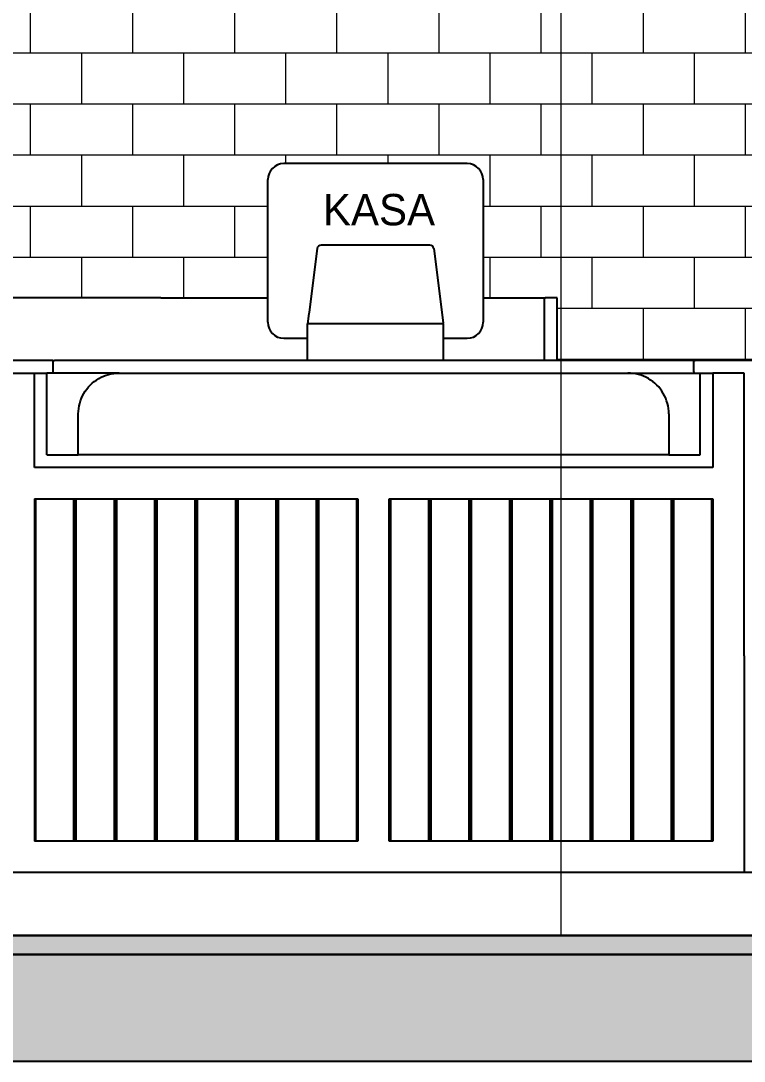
# Model space of a CAD drawing. Header units: millimetres. Extents: x 106699 to 122058, y 158555 to 162844.
# Drawn here: x 108104.9 to 108220, y 160185.3 to 160350.9 of the extents above; entities that cross this region are included whole.
import ezdxf

# ---------------------------------------------------------------- set-up
doc = ezdxf.new("R2010")
doc.units = ezdxf.units.MM
doc.layers.add('300_Z4_STR_F03$0$2-SPS-RCN', color=2, linetype='Continuous')
doc.layers.add('S2000-002 Çizgi', color=7, linetype='Continuous')
for name, color, linetype, lineweight in [('300_Z4_STR_F03$0$AUDIT_D_220920114151-103', 251, 'Continuous', 5), ('ahsap gorunus arka kalın', 43, 'Continuous', 9), ('ahsap kesit on', 40, 'Continuous', 20), ('no3_yazı tefriş', 152, 'Continuous', 0)]:
    doc.layers.add(name, color=color, linetype=linetype, lineweight=lineweight)
doc.styles.get("Standard").update_dxf_attribs({"font": 'arial.ttf'})

# ---------------------------------------------------------------- blocks, each defined once
blk = doc.blocks.new('arka1')
at = {"layer": 'S2000-002 Çizgi', "color": 8, "true_color": 0x7a7a7a}
for p, q in [((117506.49, 157356.31), (117424.21, 157356.31)), ((117506.49, 157356.31), (117567.71, 157356.3)), ((117567.58, 157356.2), (117567.56, 157356.15)), ((117567.56, 157356.15), (117567.56, 157356.11)), ((117567.56, 157346.31), (117567.56, 157356.11)), ((117567.6, 157356.23), (117567.58, 157356.2)), ((117567.63, 157356.26), (117567.6, 157356.23)), ((117567.67, 157356.29), (117567.63, 157356.26)), ((117567.71, 157356.3), (117567.67, 157356.29)), ((117567.76, 157356.31), (117567.71, 157356.3)), ((117569.56, 157356.31), (117567.76, 157356.31)), ((117569.56, 157346.31), (117569.56, 157356.31)), ((117442.19, 157346.31), (117509, 157346.31)), ((117567.56, 157346.31), (117509, 157346.31)), ((117567.56, 157346.31), (117567.58, 157346.31)), ((117567.56, 157346.31), (117567.56, 157346.31)), ((117567.58, 157346.31), (117567.71, 157346.31)), ((117567.71, 157346.31), (117567.76, 157346.31)), ((117569.56, 157346.31), (117567.76, 157346.31)), ((117569.56, 157346.31), (117569.56, 157344.31)), ((117569.56, 157344.31), (117437.99, 157344.31)), ((117569.56, 157344.31), (117569.56, 157342.31)), ((117507.46, 157342.31), (117443.56, 157342.31)), ((117503.55, 157264.81), (117503.56, 157342.3)), ((117507.46, 157342.31), (117557.56, 157342.31)), ((117557.56, 157342.31), (117563.56, 157342.31)), ((117563.55, 157266.81), (117563.56, 157342.31)), ((117563.56, 157342.31), (117569.56, 157342.31)), ((117569.55, 157266.81), (117569.56, 157342.31)), ((117443.56, 157338.71), (117503.56, 157338.71)), ((117503.56, 157338.71), (117557.56, 157338.71)), ((117557.56, 157338.71), (117563.56, 157338.71)), ((117503.56, 157337.31), (117443.56, 157337.31)), ((117503.56, 157337.31), (117557.56, 157337.31)), ((117557.56, 157337.31), (117563.56, 157337.31)), ((117557.56, 157304.36), (117503.56, 157304.36)), ((117563.25, 157304.36), (117557.56, 157304.36)), ((117503.56, 157300.96), (117557.56, 157300.96)), ((117557.56, 157300.96), (117563.25, 157300.96)), ((117503.56, 157299.56), (117557.56, 157299.56)), ((117557.56, 157299.56), (117563.25, 157299.56)), ((117563.55, 157266.81), (117563.55, 157264.81)), ((117569.55, 157266.81), (117569.55, 157264.81)), ((117563.55, 157264.81), (117383.55, 157264.81)), ((117563.55, 157264.81), (117563.55, 157254.81)), ((117563.55, 157264.81), (117569.55, 157264.81)), ((117569.55, 157254.81), (117569.55, 157264.81)), ((117569.55, 157254.81), (117256.55, 157254.81))]:
    blk.add_line(p, q, dxfattribs=at)
blk = doc.blocks.new('A$C22cd85c5')
for p, q in [((292.8, 91.5), (285, 91.5)), ((292.84, 91.5), (292.8, 91.5)), ((292.84, 91.49), (292.84, 91.5)), ((292.95, 91.5), (292.84, 91.5)), ((292.84, 91.49), (292.85, 91.49)), ((292.85, 91.49), (292.89, 91.48)), ((292.89, 91.48), (292.92, 91.46)), ((292.92, 91.46), (292.96, 91.42)), ((292.95, 91.5), (293.03, 91.5)), ((292.96, 91.42), (292.98, 91.39)), ((292.99, 91.34), (292.98, 91.39)), ((293, 91.3), (292.99, 91.34)), ((293, 89.7), (293, 91.3)), ((293.03, 91.5), (293.11, 91.5)), ((293.11, 91.5), (293.2, 91.5)), ((394.8, 91.5), (293.2, 91.5)), ((394.89, 91.5), (394.8, 91.5)), ((394.97, 91.5), (394.89, 91.5)), ((395.05, 91.5), (394.97, 91.5)), ((395, 91.3), (395.01, 91.34)), ((395, 89.7), (395, 91.3)), ((395.01, 91.34), (395.02, 91.39)), ((395.02, 91.39), (395.04, 91.42)), ((395.04, 91.42), (395.08, 91.46)), ((395.11, 91.5), (395.05, 91.5)), ((395.08, 91.46), (395.11, 91.48)), ((395.16, 91.5), (395.11, 91.5)), ((395.11, 91.48), (395.16, 91.49)), ((395.16, 91.49), (395.16, 91.5)), ((395.16, 91.5), (395.2, 91.5)), ((405, 91.5), (395.2, 91.5)), ((285, 89.5), (290, 89.5)), ((290, 89.5), (292, 89.5)), ((290, 74.5), (290, 89.5)), ((292, 76.5), (292, 89.5)), ((292.84, 89.5), (292, 89.5)), ((292.84, 89.51), (292.89, 89.52)), ((292.84, 89.5), (292.84, 89.51)), ((303.5, 89.5), (292.84, 89.5)), ((292.89, 89.52), (292.92, 89.54)), ((292.96, 89.58), (292.92, 89.54)), ((292.98, 89.61), (292.96, 89.58)), ((292.98, 89.61), (292.99, 89.66)), ((292.99, 89.66), (293, 89.7)), ((302.23, 89.38), (302.65, 89.44)), ((302.65, 89.44), (303.07, 89.49)), ((303.07, 89.49), (303.5, 89.5)), ((303.5, 89.5), (384.5, 89.5)), ((384.93, 89.49), (384.5, 89.5)), ((384.5, 89.5), (395.16, 89.5)), ((385.35, 89.44), (384.93, 89.49)), ((385.77, 89.38), (385.35, 89.44)), ((395, 89.7), (395.01, 89.66)), ((395.01, 89.66), (395.02, 89.61)), ((395.02, 89.61), (395.04, 89.58)), ((395.04, 89.58), (395.08, 89.54)), ((395.08, 89.54), (395.11, 89.52)), ((395.11, 89.52), (395.16, 89.51)), ((395.16, 89.51), (395.16, 89.5)), ((395.16, 89.5), (396, 89.5)), ((396, 89.5), (398, 89.5)), ((396, 87.5), (396, 89.5)), ((398, 89.5), (398, 87.5)), ((403, 89.5), (398, 89.5)), ((403, 44.5), (403, 89.5)), ((298.9, 87.6), (299.21, 87.89)), ((299.21, 87.89), (299.54, 88.16)), ((299.54, 88.16), (299.89, 88.4)), ((299.89, 88.4), (300.25, 88.63)), ((300.25, 88.63), (300.63, 88.83)), ((300.63, 88.83), (301.01, 89.01)), ((301.01, 89.01), (301.41, 89.16)), ((301.41, 89.16), (301.82, 89.28)), ((301.82, 89.28), (302.23, 89.38)), ((386.18, 89.28), (385.77, 89.38)), ((386.59, 89.16), (386.18, 89.28)), ((386.99, 89.01), (386.59, 89.16)), ((387.37, 88.83), (386.99, 89.01)), ((387.75, 88.63), (387.37, 88.83)), ((388.11, 88.4), (387.75, 88.63)), ((388.46, 88.16), (388.11, 88.4)), ((388.79, 87.89), (388.46, 88.16)), ((389.1, 87.6), (388.79, 87.89)), ((297.67, 85.87), (297.87, 86.25)), ((297.87, 86.25), (298.1, 86.61)), ((298.1, 86.61), (298.34, 86.96)), ((298.34, 86.96), (298.61, 87.29)), ((298.61, 87.29), (298.9, 87.6)), ((389.39, 87.29), (389.1, 87.6)), ((389.66, 86.96), (389.39, 87.29)), ((389.9, 86.61), (389.66, 86.96)), ((390.13, 86.25), (389.9, 86.61)), ((390.33, 85.87), (390.13, 86.25)), ((396, 76.5), (396, 87.5)), ((398, 87.5), (398, 74.5)), ((297.12, 84.27), (297.22, 84.68)), ((297.22, 84.68), (297.34, 85.09)), ((297.34, 85.09), (297.49, 85.49)), ((297.49, 85.49), (297.67, 85.87)), ((390.51, 85.49), (390.33, 85.87)), ((390.66, 85.09), (390.51, 85.49)), ((390.78, 84.68), (390.66, 85.09)), ((390.88, 84.27), (390.78, 84.68)), ((297, 83), (297.01, 83.43)), ((297, 76.5), (297, 83)), ((297.01, 83.43), (297.06, 83.85)), ((297.06, 83.85), (297.12, 84.27)), ((390.94, 83.85), (390.88, 84.27)), ((390.99, 83.43), (390.94, 83.85)), ((391, 83), (390.99, 83.43)), ((391, 83), (391, 76.5)), ((292, 76.5), (297, 76.5)), ((391, 76.5), (297, 76.5)), ((391, 76.5), (393.2, 76.5)), ((393.2, 76.5), (394.2, 76.5)), ((394.2, 76.5), (394.5, 76.5)), ((394.5, 76.5), (396, 76.5)), ((297.5, 74.5), (290, 74.5)), ((393.2, 74.5), (297.5, 74.5)), ((394.2, 74.5), (393.2, 74.5)), ((394.5, 74.5), (394.2, 74.5)), ((396, 74.5), (394.5, 74.5)), ((398, 74.5), (396, 74.5)), ((290, 69.5), (290, 15)), ((290, 69.5), (290.19, 69.5)), ((290.19, 69.5), (290.19, 15)), ((290.19, 69.5), (296.25, 69.5)), ((296.25, 69.5), (296.25, 15)), ((296.25, 69.5), (296.44, 69.5)), ((296.44, 69.5), (296.44, 15)), ((296.44, 69.5), (296.63, 69.5)), ((296.63, 69.5), (296.63, 15)), ((296.63, 69.5), (302.69, 69.5)), ((302.69, 69.5), (302.69, 15)), ((302.69, 69.5), (302.88, 69.5)), ((302.88, 69.5), (302.88, 15)), ((302.88, 69.5), (303.06, 69.5)), ((303.06, 69.5), (303.06, 15)), ((303.06, 69.5), (309.12, 69.5)), ((309.12, 69.5), (309.12, 15)), ((309.12, 69.5), (309.31, 69.5)), ((309.31, 69.5), (309.31, 15)), ((309.31, 69.5), (309.5, 69.5)), ((309.5, 69.5), (309.5, 15)), ((309.5, 69.5), (315.56, 69.5)), ((315.56, 69.5), (315.56, 15)), ((315.56, 69.5), (315.75, 69.5)), ((315.75, 69.5), (315.75, 15)), ((315.75, 69.5), (315.94, 69.5)), ((315.94, 69.5), (315.94, 15)), ((315.94, 69.5), (322, 69.5)), ((322, 69.5), (322, 15)), ((322, 69.5), (322.19, 69.5)), ((322.19, 69.5), (322.19, 15)), ((322.19, 69.5), (322.38, 69.5)), ((322.38, 69.5), (322.38, 15)), ((322.38, 69.5), (328.44, 69.5)), ((328.44, 69.5), (328.44, 15)), ((328.44, 69.5), (328.63, 69.5)), ((328.63, 69.5), (328.63, 15)), ((328.63, 69.5), (328.81, 69.5)), ((328.81, 69.5), (328.81, 15)), ((328.81, 69.5), (334.87, 69.5)), ((334.87, 69.5), (334.87, 15)), ((334.87, 69.5), (335.06, 69.5)), ((335.06, 69.5), (335.06, 15)), ((335.06, 69.5), (335.25, 69.5)), ((335.25, 69.5), (335.25, 15)), ((335.25, 69.5), (341.31, 69.5)), ((341.31, 69.5), (341.31, 15)), ((341.31, 69.5), (341.5, 69.5)), ((341.5, 69.5), (341.5, 15)), ((346.5, 15), (346.5, 69.5)), ((346.5, 69.5), (346.69, 69.5)), ((346.69, 69.5), (346.69, 15)), ((346.69, 69.5), (352.75, 69.5)), ((352.75, 69.5), (352.75, 15)), ((352.75, 69.5), (352.94, 69.5)), ((352.94, 69.5), (352.94, 15)), ((352.94, 69.5), (353.13, 69.5)), ((353.13, 69.5), (353.13, 15)), ((353.13, 69.5), (359.19, 69.5)), ((359.19, 69.5), (359.19, 15)), ((359.19, 69.5), (359.38, 69.5)), ((359.38, 69.5), (359.38, 15)), ((359.38, 69.5), (359.56, 69.5)), ((359.56, 69.5), (359.56, 15)), ((359.56, 69.5), (365.62, 69.5)), ((365.62, 69.5), (365.62, 15)), ((365.62, 69.5), (365.81, 69.5)), ((365.81, 69.5), (365.81, 15)), ((365.81, 69.5), (366, 69.5)), ((366, 69.5), (366, 15)), ((366, 69.5), (372.06, 69.5)), ((372.06, 69.5), (372.06, 15)), ((372.06, 69.5), (372.25, 69.5)), ((372.25, 69.5), (372.25, 15)), ((372.25, 69.5), (372.44, 69.5)), ((372.44, 69.5), (372.44, 15)), ((372.44, 69.5), (378.5, 69.5)), ((378.5, 69.5), (378.5, 15)), ((378.5, 69.5), (378.69, 69.5)), ((378.69, 69.5), (378.69, 15)), ((378.69, 69.5), (378.88, 69.5)), ((378.88, 69.5), (378.88, 15)), ((378.88, 69.5), (384.94, 69.5)), ((384.94, 69.5), (384.94, 15)), ((384.94, 69.5), (385.13, 69.5)), ((385.13, 69.5), (385.13, 15)), ((385.13, 69.5), (385.31, 69.5)), ((385.31, 69.5), (385.31, 15)), ((385.31, 69.5), (391.37, 69.5)), ((391.37, 69.5), (391.37, 15)), ((391.37, 69.5), (391.56, 69.5)), ((391.56, 69.5), (391.56, 15)), ((391.56, 69.5), (391.75, 69.5)), ((391.75, 69.5), (391.75, 15)), ((391.75, 69.5), (397.81, 69.5)), ((397.81, 69.5), (397.81, 15)), ((397.81, 69.5), (398, 69.5)), ((398, 69.5), (398, 15)), ((403, 44.5), (403, 10)), ((290.19, 15), (290, 15)), ((296.25, 15), (290.19, 15)), ((296.44, 15), (296.25, 15)), ((296.63, 15), (296.44, 15)), ((302.69, 15), (296.63, 15)), ((302.88, 15), (302.69, 15)), ((303.06, 15), (302.88, 15)), ((309.12, 15), (303.06, 15)), ((309.31, 15), (309.12, 15)), ((309.5, 15), (309.31, 15)), ((315.56, 15), (309.5, 15)), ((315.75, 15), (315.56, 15)), ((315.94, 15), (315.75, 15)), ((322, 15), (315.94, 15)), ((322.19, 15), (322, 15)), ((322.38, 15), (322.19, 15)), ((328.44, 15), (322.38, 15)), ((328.63, 15), (328.44, 15)), ((328.81, 15), (328.63, 15)), ((334.87, 15), (328.81, 15)), ((335.06, 15), (334.87, 15)), ((335.25, 15), (335.06, 15)), ((341.31, 15), (335.25, 15)), ((341.5, 15), (341.31, 15)), ((346.69, 15), (346.5, 15)), ((352.75, 15), (346.69, 15)), ((352.94, 15), (352.75, 15)), ((353.13, 15), (352.94, 15)), ((359.19, 15), (353.13, 15)), ((359.38, 15), (359.19, 15)), ((359.56, 15), (359.38, 15)), ((365.62, 15), (359.56, 15)), ((365.81, 15), (365.62, 15)), ((366, 15), (365.81, 15)), ((372.06, 15), (366, 15)), ((372.25, 15), (372.06, 15)), ((372.44, 15), (372.25, 15)), ((378.5, 15), (372.44, 15)), ((378.69, 15), (378.5, 15)), ((378.88, 15), (378.69, 15)), ((384.94, 15), (378.88, 15)), ((385.13, 15), (384.94, 15)), ((385.31, 15), (385.13, 15)), ((391.37, 15), (385.31, 15)), ((391.56, 15), (391.37, 15)), ((391.75, 15), (391.56, 15)), ((397.81, 15), (391.75, 15)), ((398, 15), (397.81, 15)), ((403, 10), (285, 10)), ((652, 10), (403, 10)), ((285, 0), (406.01, 0))]:
    blk.add_line(p, q)
blk = doc.blocks.new('A$C60815c24')
at = {"layer": 'S2000-002 Çizgi', "color": 8, "true_color": 0x7a7a7a}
for p, q in [((31.75, 31.33, -1.2), (2.54, 31.33, -1.2)), ((0, 6.08, -1.2), (0, 28.79, -1.2)), ((34.29, 28.79, -1.2), (34.29, 6.08, -1.2)), ((25.79, 18.37, -1.2), (8.5, 18.37, -1.2)), ((7.87, 17.82, -1.2), (6.33, 5.82, -1.2)), ((26.42, 17.82, -1.2), (27.94, 5.98, -1.2)), ((27.96, 5.82, -1.2), (6.33, 5.82, -1.2)), ((6.33, 0, -1.2), (6.33, 5.82, -1.2)), ((27.96, 0, -1.2), (27.96, 5.65, -1.2)), ((2.54, 3.54, -1.2), (6.33, 3.54, -1.2)), ((27.96, 3.54, -1.2), (31.75, 3.54, -1.2)), ((27.96, 0, -1.2), (6.33, 0, -1.2))]:
    blk.add_line(p, q, dxfattribs=at)
for centre, radius, start, end in [((2.54, 28.79, -1.2), 2.54, 90, 180), ((31.75, 28.79, -1.2), 2.54, 0, 90), ((8.5, 17.74, -1.2), 0.635, 90, 172.7054), ((25.79, 17.74, -1.2), 0.635, 7.2946, 90), ((2.54, 6.08, -1.2), 2.54, 180, 270), ((25.42, 5.65, -1.2), 2.54, 0, 7.2946), ((25.42, 5.65, -1.2), 2.54, 0, 7.2946), ((31.75, 6.08, -1.2), 2.54, 270, 0)]:
    blk.add_arc(centre, radius, start, end, dxfattribs=at)
at = {"layer": 'no3_yazı tefriş', "color": 3, "insert": (8.79, 26.51, -7.35), "char_height": 5, "width": 105.5846, "attachment_point": 1}
blk.add_mtext('{\\fManrope Light|b0|i0|c162|p2;KASA}', dxfattribs=at)
blk = doc.blocks.new('A$C7eb7b2a8')
at = {"layer": 'S2000-002 Çizgi'}
for name, p in [('A$C60815c24', (327.16, 91.5)), ('A$C22cd85c5', (0, 0))]:
    blk.add_blockref(name, p, dxfattribs=at)

msp = doc.modelspace()

# ---------------------------------------------------------------- hatches: boundary and pattern name
at = {"layer": 'ahsap gorunus arka kalın', "true_color": 0xc3d8cc}
h = msp.add_hatch(dxfattribs=at)
h.set_pattern_fill('AR-B816', color=254, scale=0.04)
h.set_pattern_definition([(0, (-14390.673, 459.902), (0, 8.128), []), (90, (-14390.673, 459.902), (-8.128, 8.128), [8.128, -8.128])])
h.paths.add_polyline_path([(108737.22, 160454.37), (108736.19, 160454.37), (108736.19, 160455.37), (108667.22, 160455.37), (108667.22, 160296.53), (108667.52, 160296.82), (108671.16, 160296.82), (108671.16, 160378.32), (108673.7, 160378.32), (108731.63, 160378.32), (108734.27, 160378.32), (108734.27, 160363.96), (108734.27, 160354.82), (108737.22, 160354.82), (108737.22, 160378.82), (108735.72, 160378.82), (108735.5, 160378.82), (108735.41, 160378.82), (108735.33, 160378.82), (108735.22, 160378.82), (108735.22, 160380.35), (108734.62, 160381.64), (108733.96, 160382.91), (108733.26, 160384.15), (108732.5, 160385.35), (108731.69, 160386.53), (108730.84, 160387.67), (108729.93, 160388.77), (108728.99, 160389.83), (108727.99, 160390.86), (108726.96, 160391.84), (108725.89, 160392.77), (108724.78, 160393.67), (108723.63, 160394.51), (108722.45, 160395.3), (108721.23, 160396.05), (108719.99, 160396.74), (108718.71, 160397.38), (108717.42, 160397.97), (108716.09, 160398.5), (108714.75, 160398.98), (108713.39, 160399.4), (108712.01, 160399.77), (108710.62, 160400.07), (108709.22, 160400.32), (108708.76, 160400.32), (108708.35, 160400.58), (108708.18, 160401.07), (108708.35, 160401.56), (108708.76, 160401.82), (108707.47, 160401.82), (108706.73, 160401.82), (108706.71, 160402.21), (108706.28, 160402.29), (108706.07, 160402.58), (108705.95, 160403.26), (108705.9, 160403.48), (108705.79, 160403.61), (108705.92, 160403.43), (108705.96, 160403.2), (108706.05, 160402.71), (108706.15, 160402.48), (108706.17, 160402.45), (108706.22, 160402.39), (108706.27, 160402.35), (108706.33, 160402.31), (108706.4, 160402.28), (108706.46, 160402.26), (108706.53, 160402.24), (108706.6, 160402.24), (108706.71, 160402.24), (108706.72, 160402), (108706.73, 160401.95), (108706.75, 160401.9), (108706.76, 160401.88), (108706.78, 160401.86), (108706.8, 160401.85), (108706.82, 160401.83), (108706.85, 160401.83), (108706.49, 160401.82), (108704.89, 160404.82), (108735.47, 160404.82), (108735.5, 160404.82), (108735.61, 160404.82), (108737.22, 160404.82)])
h.paths.add_polyline_path([(108705.79, 160403.62), (108705.72, 160403.69), (108705.84, 160403.57), (108705.9, 160403.42), (108705.88, 160403.47)], flags=17)
h.paths.add_polyline_path([(108705.29, 160404.18), (108705.39, 160404.01), (108705.31, 160404.18)], flags=17)
h.paths.add_polyline_path([(108705.35, 160404.09), (108705.45, 160403.88), (108705.6, 160403.79), (108705.42, 160403.92)], flags=17)
edge = h.paths.add_edge_path()
edge.add_line((108667.22, 160455.37), (108585.82, 160455.37))
edge.add_line((108585.82, 160455.37), (108585.82, 160215.32))
edge.add_line((108585.82, 160215.32), (108667.22, 160215.32))
edge.add_line((108667.22, 160215.32), (108667.22, 160281.92))
edge.add_line((108667.22, 160281.92), (108664.77, 160281.92))
edge.add_arc((108669.22, 160281.04), 4.53, 116.1925, 168.8129, ccw=False)
edge.add_line((108667.22, 160285.1), (108667.22, 160294.82))
edge.add_line((108667.22, 160294.82), (108667.22, 160296.53))
edge.add_line((108667.22, 160296.53), (108667.22, 160296.53))
edge.add_line((108667.22, 160296.53), (108667.22, 160455.37))
h.paths.add_polyline_path([(108585.82, 160455.37), (108585.03, 160455.37), (108585.03, 160454.57), (108585.03, 160354.57), (108380.22, 160354.57), (108380.22, 160454.57), (108380.22, 160455.37), (108257.22, 160455.37), (108257.22, 160215.32), (108262.4, 160215.32), (108262.4, 160215.69), (108262.23, 160215.69), (108258.34, 160215.69), (108258.34, 160215.83), (108258.34, 160267.57), (108258.34, 160267.59), (108262.77, 160267.59), (108262.77, 160281.94), (108262.62, 160281.93), (108262.1, 160281.93), (108262.1, 160284.08), (108262.77, 160284.08), (108262.77, 160364.92), (108262.62, 160364.91), (108262.1, 160364.91), (108262.1, 160367.06), (108262.77, 160367.06), (108262.77, 160385.44), (108262.53, 160385.38), (108262.46, 160385.4), (108262.6, 160385.4), (108262.66, 160385.42), (108262.68, 160385.46), (108262.68, 160389.23), (108263.77, 160389.23), (108263.77, 160389.46), (108263.77, 160391.18), (108258.32, 160391.15), (108258.32, 160406.09), (108378.32, 160406.12), (108378.32, 160391.18), (108372.61, 160391.18), (108372.61, 160389.23), (108373.71, 160389.23), (108373.71, 160385.46), (108373.73, 160385.42), (108373.86, 160385.38), (108373.93, 160385.4), (108373.61, 160385.4), (108373.61, 160367.02), (108373.76, 160367.06), (108374.3, 160367.06), (108374.3, 160364.91), (108373.61, 160364.91), (108373.61, 160284.04), (108373.76, 160284.08), (108374.3, 160284.08), (108374.3, 160281.93), (108373.61, 160281.93), (108373.61, 160267.59), (108378.32, 160267.59), (108378.32, 160215.69), (108374.45, 160215.69), (108374.45, 160215.32), (108380.22, 160215.32), (108380.22, 160217.32), (108380.23, 160292.82), (108380.22, 160292.82), (108380.22, 160294.78), (108380.02, 160294.91), (108380.02, 160295.02), (108380.03, 160294.97), (108380.04, 160294.93), (108380.07, 160294.89), (108380.1, 160294.86), (108380.14, 160294.84), (108380.18, 160294.82), (108380.22, 160294.82), (108585.02, 160294.82), (108585.02, 160296.82), (108583.22, 160296.82), (108583.07, 160296.82), (108583.03, 160296.82), (108583.02, 160296.82), (108583.02, 160306.82), (108380.42, 160306.82), (108380.38, 160306.81), (108380.24, 160306.76), (108380.23, 160306.66), (108380.28, 160306.8), (108380.42, 160306.82), (108583.22, 160306.82), (108585.02, 160306.82), (108585.02, 160296.82), (108585.02, 160294.82), (108585.02, 160292.82), (108585.03, 160292.82), (108585.02, 160217.32), (108585.02, 160215.32), (108585.02, 160215.32), (108585.82, 160215.32)])
h.paths.add_polyline_path([(108380.22, 160296.85), (108380.17, 160296.82), (108380.22, 160296.82)], flags=16)
h.paths.add_polyline_path([(108380.04, 160296.76), (108380.03, 160296.66), (108380.08, 160296.8), (108380.18, 160296.81)], flags=16)
h.paths.add_polyline_path([(108374.81, 160386.81), (108374.81, 160386.81), (108374.81, 160386.81)], flags=16)
h.paths.add_polyline_path([(108374.02, 160385.8), (108374.02, 160386.75), (108374.01, 160389.4), (108374.01, 160385.8)], flags=16)
h.paths.add_polyline_path([(108374.73, 160385.87), (108374.81, 160385.85), (108374.81, 160385.87)], flags=16)
h.paths.add_polyline_path([(108261.57, 160385.8), (108261.57, 160385.81), (108261.57, 160385.8)], flags=16)
h.paths.add_polyline_path([(108262.38, 160386.81), (108262.36, 160386.81), (108262.36, 160385.86), (108262.38, 160385.46)], flags=16)
h.paths.add_polyline_path([(108261.57, 160386.75), (108261.57, 160386.81), (108261.59, 160386.78)], flags=16)
h.paths.add_polyline_path([(108257.22, 160455.37), (108190.82, 160455.37), (108190.82, 160215.32), (108257.22, 160215.32)])
h.paths.add_polyline_path([(108190.82, 160455.37), (108190.23, 160455.37), (108190.23, 160454.37), (108190.23, 160354.37), (108012.22, 160354.37), (107947.33, 160354.37), (107947.11, 160354.37), (107882.22, 160354.37), (107877.22, 160354.37), (107877.22, 160306.82), (107879.02, 160306.82), (107932.62, 160306.82), (108041.98, 160306.82), (108041.98, 160313.13), (108042, 160313.13), (108042, 160315.28), (108042, 160315.27), (108042.01, 160315.26), (108042.01, 160315.25), (108042.15, 160315.23), (108042.17, 160315.23), (108042.32, 160315.23), (108042.33, 160315.23), (108042.35, 160315.23), (108042.58, 160315.23), (108042.59, 160315.23), (108042.61, 160315.23), (108042.91, 160315.23), (108042.91, 160315.23), (108043.27, 160315.23), (108043.64, 160315.23), (108043.99, 160315.23), (108044, 160315.23), (108044.3, 160315.23), (108044.31, 160315.23), (108044.32, 160315.23), (108044.56, 160315.23), (108044.57, 160315.23), (108044.82, 160315.27), (108044.9, 160315.16), (108044.9, 160313.09), (108044.88, 160313.09), (108044.88, 160306.82), (108127.16, 160306.82), (108188.38, 160306.81), (108188.43, 160306.82), (108190.23, 160306.82), (108190.23, 160296.82), (108190.23, 160294.82), (108190.23, 160292.82), (108190.22, 160217.32), (108190.22, 160215.32), (108190.22, 160215.32), (108190.82, 160215.32)])
h.paths.add_polyline_path([(108044.9, 160315.28), (108044.89, 160315.18), (108044.9, 160315.16)], flags=16)
h.paths.add_polyline_path([(108044.9, 160317.85), (108044.85, 160317.85), (108044.9, 160317.85)], flags=16)
h.paths.add_polyline_path([(108052.68, 160315.89), (108051.78, 160315.89), (108051.76, 160315.89), (108051.75, 160315.89), (108051.73, 160315.88), (108051.73, 160315.87), (108051.72, 160315.86), (108051.72, 160315.85), (108051.72, 160315.59), (108051.72, 160315.58), (108051.72, 160315.58), (108051.72, 160315.57), (108051.72, 160315.57), (108051.73, 160315.57), (108051.73, 160315.56), (108051.74, 160315.56), (108051.74, 160315.56), (108051.75, 160315.56), (108051.75, 160315.55), (108051.76, 160315.55), (108051.98, 160315.55), (108051.98, 160315.23), (108051.98, 160313.95), (108051.66, 160313.95), (108050.75, 160313.95), (108050.43, 160313.95), (108050.43, 160315.18), (108050.43, 160315.55), (108050.64, 160315.55), (108050.65, 160315.55), (108050.66, 160315.55), (108050.66, 160315.56), (108050.67, 160315.56), (108050.67, 160315.56), (108050.68, 160315.56), (108050.68, 160315.57), (108050.68, 160315.57), (108050.69, 160315.57), (108050.69, 160315.58), (108050.69, 160315.58), (108050.69, 160315.59), (108050.69, 160315.85), (108050.69, 160315.86), (108050.68, 160315.87), (108050.67, 160315.88), (108050.66, 160315.89), (108050.65, 160315.89), (108050.63, 160315.89), (108051.74, 160315.89), (108052.63, 160315.89), (108052.64, 160315.9), (108052.65, 160315.9), (108052.66, 160315.91), (108052.67, 160315.92), (108052.67, 160315.93), (108052.68, 160315.94), (108052.68, 160317.14), (108052.67, 160317.16), (108052.67, 160317.17), (108052.66, 160317.18), (108052.65, 160317.19), (108052.64, 160317.19), (108052.63, 160317.19), (108044.9, 160317.19), (108044.9, 160317.81), (108044.9, 160317.82), (108044.9, 160317.83), (108044.89, 160317.84), (108044.88, 160317.85), (108044.83, 160317.87), (108044.83, 160317.85), (108044.9, 160317.85), (108044.9, 160317.24), (108044.91, 160317.23), (108044.91, 160317.22), (108044.92, 160317.21), (108044.93, 160317.2), (108044.94, 160317.19), (108044.95, 160317.19), (108052.68, 160317.19)], flags=16)
h.paths.add_polyline_path([(108051.55, 160315.55), (108051.51, 160315.55), (108051.5, 160315.55), (108051.48, 160315.55), (108051.47, 160315.55), (108050.94, 160315.55), (108050.93, 160315.55), (108050.91, 160315.55), (108050.9, 160315.55), (108050.86, 160315.55), (108051.47, 160315.55)], flags=0)
h.paths.add_polyline_path([(108050.26, 160318.47), (108050.14, 160318.39), (108050.12, 160318.38), (108049.62, 160318.07), (108049.53, 160318.07), (108049.55, 160318.07), (108049.56, 160318.07), (108049.59, 160318.08), (108049.62, 160318.09), (108049.65, 160318.1), (108049.68, 160318.11), (108049.69, 160318.12), (108049.7, 160318.12), (108049.71, 160318.13), (108050.19, 160318.42), (108050.2, 160318.43), (108050.21, 160318.44), (108050.23, 160318.46), (108050.23, 160318.47), (108050.25, 160318.5), (108050.25, 160318.51), (108050.25, 160318.53), (108050.26, 160318.54), (108050.26, 160318.83), (108050.25, 160318.85), (108050.25, 160318.86), (108050.24, 160318.87), (108050.23, 160318.88), (108050.22, 160318.88), (108050.21, 160318.88), (108044.81, 160318.88), (108042.05, 160318.88), (108042.04, 160318.88), (108042.03, 160318.88), (108042.02, 160318.87), (108042.01, 160318.86), (108042, 160318.85), (108042, 160318.83), (108042, 160317.94), (108042, 160317.93), (108042.01, 160317.92), (108042.02, 160317.91), (108042.03, 160317.9), (108042.04, 160317.89), (108042.05, 160317.89), (108042.08, 160317.89), (108042.08, 160317.85), (108042.05, 160317.85), (108042.04, 160317.85), (108042.03, 160317.85), (108042.02, 160317.84), (108042, 160317.82), (108042, 160318.88), (108044.81, 160318.88), (108050.26, 160318.88)], flags=16)
h.paths.add_polyline_path([(107877.22, 160455.37), (107817.01, 160455.37), (107817.01, 160215.32), (107877.22, 160215.32)])

# ---------------------------------------------------------------- linework, layer by layer
at = {"layer": '300_Z4_STR_F03$0$2-SPS-RCN'}
msp.add_lwpolyline([(107786.01, 160185.32), (109041.38, 160185.32), (109041.38, 160185.32), (109087.39, 160185.32), (109087.39, 160185.32), (109087.39, 160185.32), (109087.39, 160202.32), (107786.01, 160202.32), (107786.01, 160185.32)], dxfattribs=at)

# ---------------------------------------------------------------- block references
at = {"layer": 'S2000-002 Çizgi'}
msp.add_blockref('arka1', (-9379.33, 2950.51), dxfattribs=at)

# ---------------------------------------------------------------- next in the draw order: wipeouts: each hides what was drawn before it
msp.add_wipeout([(107817.01, 160205.32), (107817.01, 160296.69), (108222.01, 160296.82), (108223.01, 160296.82), (108223.01, 160342.37), (108466.01, 160342.31), (108479.01, 160342.82), (108510.02, 160342.82), (108514.51, 160342.32), (108514.51, 160283.43), (108551.71, 160283.32), (108552.05, 160283.29), (108552.01, 160283.02), (108552.01, 160281.32), (108551.01, 160281.32), (108551.01, 160215.32), (108542.49, 160215.32), (108542.49, 160205.32)]).dxf.layer = 'S2000-002 Çizgi'

# ---------------------------------------------------------------- next in the draw order: hatches: boundary and pattern name
at = {"layer": 'S2000-002 Çizgi', "true_color": 0x7a7a7a}
h = msp.add_hatch(color=8, dxfattribs=at)
h.dxf.hatch_style = 1
h.paths.add_polyline_path([(107428.02, 160202.32), (107428.02, 160199.32), (107786.01, 160199.32), (107786.01, 160202.32)])
h.paths.add_polyline_path([(107817.01, 160202.32), (109067.39, 160202.32), (109067.39, 160205.32), (107817.01, 160205.32)])

# ---------------------------------------------------------------- next in the draw order: linework, layer by layer
at = {"layer": '300_Z4_STR_F03$0$2-SPS-RCN'}
msp.add_lwpolyline([(107817.01, 160202.32), (109067.39, 160202.32), (109067.39, 160205.32), (107817.01, 160205.32)], close=True, dxfattribs=at)
at = {"layer": 'ahsap kesit on'}
for p, q in [((108190.82, 160455.37), (108190.82, 160205.32)), ((108174.57, 160215.32), (107817.01, 160215.32)), ((108669.22, 160215.32), (108174.57, 160215.32))]:
    msp.add_line(p, q, dxfattribs=at)

# ---------------------------------------------------------------- next in the draw order: wipeouts: each hides what was drawn before it
msp.add_wipeout([(108144.17, 160304.38), (108178.46, 160304.38), (108178.46, 160328.15), (108144.17, 160328.15)]).translate(0, 0, -1.2).dxf.layer = 'S2000-002 Çizgi'

# ---------------------------------------------------------------- next in the draw order: hatches: boundary and pattern name
at = {"layer": '300_Z4_STR_F03$0$AUDIT_D_220920114151-103', "true_color": 0x303030}
h = msp.add_hatch(color=250, dxfattribs=at)
h.dxf.hatch_style = 1
h.paths.add_polyline_path([(109087.39, 160504.32), (108291.38, 160504.32), (108290.9, 160504.32), (107804.53, 160504.32), (107804.53, 160534.32), (109087.39, 160534.32)])
h.paths.add_polyline_path([(107786.01, 160185.32), (109041.38, 160185.32), (109041.38, 160185.32), (109087.39, 160185.32), (109087.39, 160202.32), (107786.01, 160202.32)])
h.paths.add_polyline_path([(107786.01, 160199.32), (107428.02, 160199.32), (107428.02, 160185.32), (107786.01, 160185.32)])

# ---------------------------------------------------------------- next in the draw order: block references
at = {"layer": 'S2000-002 Çizgi'}
msp.add_blockref('A$C7eb7b2a8', (107817.01, 160205.32), dxfattribs=at)

doc.saveas('drawing.dxf')
